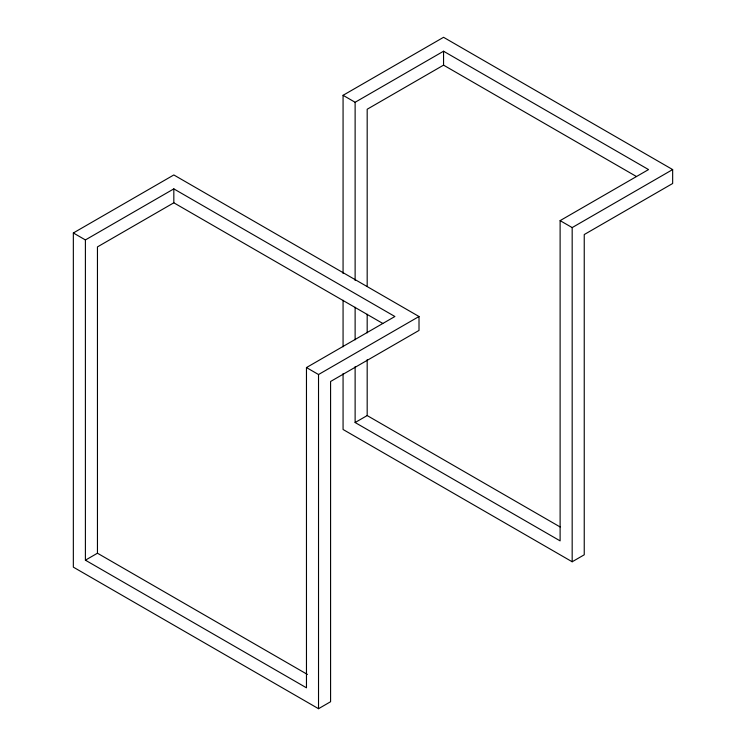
<?xml version="1.0" encoding="UTF-8"?>
<svg xmlns="http://www.w3.org/2000/svg" width="746" height="746" viewBox="0 0 746 746"><rect width="100%" height="100%" fill="white"/><g stroke="black" fill="none" stroke-linecap="round" stroke-linejoin="round"><path stroke-width="1.12" d="M73.341 232.966L173.827 174.956L419.01 316.509L419.01 330.431L330.581 381.486L330.581 701.734L318.523 708.7L73.341 567.147L73.341 232.966L85.398 239.932L173.827 188.878L394.895 316.509L306.466 367.564L306.466 687.812L85.398 560.181L85.398 239.932M343.067 273.465L343.067 95.311L443.553 37.3L672.659 169.575L672.659 183.497L584.239 234.552L584.239 554.8L572.173 561.766L343.067 429.491L343.067 373.597M382.782 323.438L173.827 202.8L97.456 246.898L97.456 553.215L307.417 674.44M343.067 95.311L355.124 102.277L443.553 51.222L648.544 169.575L560.115 220.63L560.115 540.878L355.124 422.525L355.124 366.631M636.487 176.541L443.553 65.144L367.181 109.242L367.181 286.277M560.115 220.63L572.173 227.586L672.659 169.575M306.466 367.564L318.523 374.529L419.01 316.509M85.398 560.181L97.456 553.215M355.124 422.525L367.181 415.569L560.115 526.956M572.173 227.586L572.173 561.766M443.553 51.222L443.553 65.144M367.181 314.234L367.181 332.865M367.181 359.656L367.181 415.569M355.124 102.277L355.124 280.449M355.124 307.24L355.124 339.84M343.067 300.246L343.067 346.815M318.523 374.529L318.523 708.7M173.827 188.878L173.827 202.8"/></g></svg>
